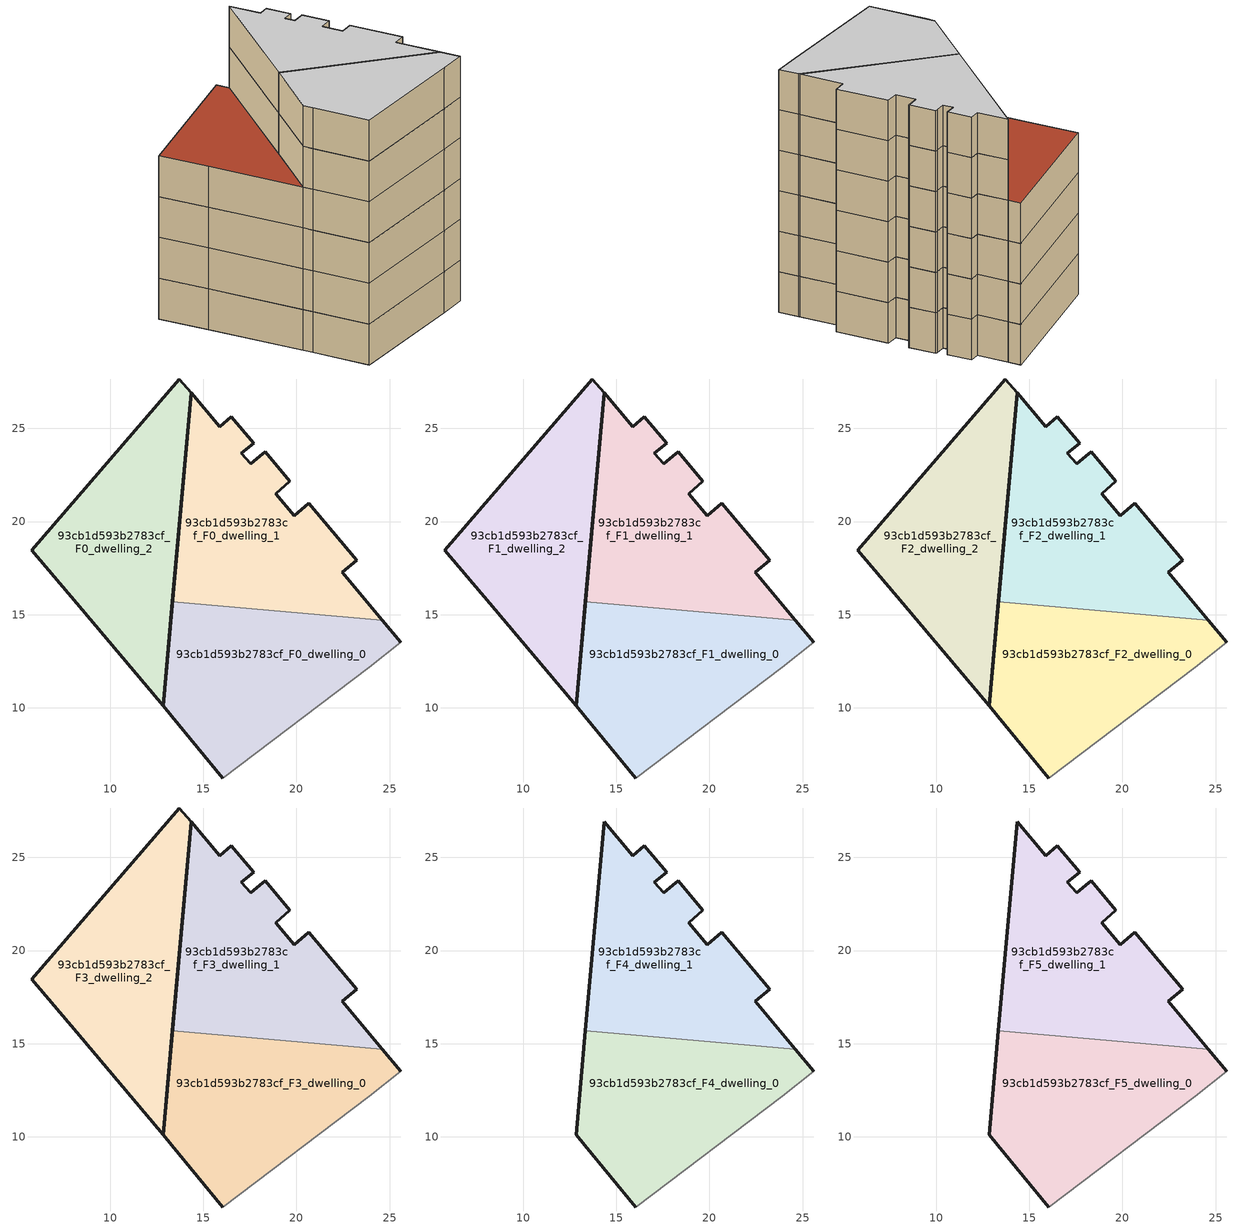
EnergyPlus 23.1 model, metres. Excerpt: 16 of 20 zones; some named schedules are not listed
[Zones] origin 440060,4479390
93cb1d593b2783cf_F0_dwelling_0
 floor ground (EU_floor_Construction): 23.9,12.19 25.61,13.51 24.62,14.69 13.35,15.7 12.85,10.1 13.32,9.54 16.04,6.24 z0
 wall outside (EU_wall_Construction): 16.04,6.24 13.32,9.54 12.85,10.1 13.35,15.7 / 24.62,14.69 25.61,13.51 z0:3
 wall adiabatic (EU_wall_Construction): 25.61,13.51 23.9,12.19 16.04,6.24 z0:3
 wall to 93cb1d593b2783cf_F0_dwelling_1 (EU_wall_Construction): 13.35,15.7 24.62,14.69 z0:3
93cb1d593b2783cf_F0_dwelling_1
 floor ground (EU_floor_Construction): 24.62,14.69 22.47,17.28 23.23,17.91 20.66,20.97 19.87,20.32 18.88,21.5 19.65,22.16 18.32,23.74 18.2,23.63 17.55,23.1 17.04,23.67 17.71,24.21 16.5,25.63 15.87,25.08 14.35,26.9 13.35,15.7 z0
 wall outside (EU_wall_Construction): 13.35,15.7 14.35,26.9 15.87,25.08 16.5,25.63 17.71,24.21 17.04,23.67 17.55,23.1 18.2,23.63 18.32,23.74 19.65,22.16 18.88,21.5 19.87,20.32 20.66,20.97 23.23,17.91 22.47,17.28 24.62,14.69 z0:3
93cb1d593b2783cf_F0_dwelling_2
 floor ground (EU_floor_Construction): 12.85,10.1 14.35,26.9 13.72,27.65 5.79,18.45 8.22,15.62 z0
 wall outside (EU_wall_Construction): 13.72,27.65 14.35,26.9 12.85,10.1 8.22,15.62 5.79,18.45 13.72,27.65 z0:3
93cb1d593b2783cf_F1_dwelling_0
 floor to 93cb1d593b2783cf_F0_dwelling_0 (EU_floor_Construction): 23.9,12.19 25.61,13.51 24.62,14.69 13.35,15.7 12.85,10.1 13.32,9.54 16.04,6.24 z3
 wall outside (EU_wall_Construction): 16.04,6.24 13.32,9.54 12.85,10.1 13.35,15.7 / 24.62,14.69 25.61,13.51 z3:6
 wall adiabatic (EU_wall_Construction): 25.61,13.51 23.9,12.19 16.04,6.24 z3:6
 wall to 93cb1d593b2783cf_F1_dwelling_1 (EU_wall_Construction): 13.35,15.7 24.62,14.69 z3:6
93cb1d593b2783cf_F1_dwelling_1
 floor to 93cb1d593b2783cf_F0_dwelling_1 (EU_floor_Construction): 24.62,14.69 22.47,17.28 23.23,17.91 20.66,20.97 19.87,20.32 18.88,21.5 19.65,22.16 18.32,23.74 18.2,23.63 17.55,23.1 17.04,23.67 17.71,24.21 16.5,25.63 15.87,25.08 14.35,26.9 13.35,15.7 z3
 wall outside (EU_wall_Construction): 13.35,15.7 14.35,26.9 15.87,25.08 16.5,25.63 17.71,24.21 17.04,23.67 17.55,23.1 18.2,23.63 18.32,23.74 19.65,22.16 18.88,21.5 19.87,20.32 20.66,20.97 23.23,17.91 22.47,17.28 24.62,14.69 z3:6
93cb1d593b2783cf_F1_dwelling_2
 floor to 93cb1d593b2783cf_F0_dwelling_2 (EU_floor_Construction): 12.85,10.1 14.35,26.9 13.72,27.65 5.79,18.45 8.22,15.62 z3
 wall outside (EU_wall_Construction): 13.72,27.65 14.35,26.9 12.85,10.1 8.22,15.62 5.79,18.45 13.72,27.65 z3:6
93cb1d593b2783cf_F2_dwelling_0
 floor to 93cb1d593b2783cf_F1_dwelling_0 (EU_floor_Construction): 23.9,12.19 25.61,13.51 24.62,14.69 13.35,15.7 12.85,10.1 13.32,9.54 16.04,6.24 z6
 wall outside (EU_wall_Construction): 16.04,6.24 13.32,9.54 12.85,10.1 13.35,15.7 / 24.62,14.69 25.61,13.51 z6:9
 wall adiabatic (EU_wall_Construction): 25.61,13.51 23.9,12.19 16.04,6.24 z6:9
 wall to 93cb1d593b2783cf_F2_dwelling_1 (EU_wall_Construction): 13.35,15.7 24.62,14.69 z6:9
93cb1d593b2783cf_F2_dwelling_1
 floor to 93cb1d593b2783cf_F1_dwelling_1 (EU_floor_Construction): 24.62,14.69 22.47,17.28 23.23,17.91 20.66,20.97 19.87,20.32 18.88,21.5 19.65,22.16 18.32,23.74 18.2,23.63 17.55,23.1 17.04,23.67 17.71,24.21 16.5,25.63 15.87,25.08 14.35,26.9 13.35,15.7 z6
 wall outside (EU_wall_Construction): 13.35,15.7 14.35,26.9 15.87,25.08 16.5,25.63 17.71,24.21 17.04,23.67 17.55,23.1 18.2,23.63 18.32,23.74 19.65,22.16 18.88,21.5 19.87,20.32 20.66,20.97 23.23,17.91 22.47,17.28 24.62,14.69 z6:9
93cb1d593b2783cf_F2_dwelling_2
 floor to 93cb1d593b2783cf_F1_dwelling_2 (EU_floor_Construction): 12.85,10.1 14.35,26.9 13.72,27.65 5.79,18.45 8.22,15.62 z6
 wall outside (EU_wall_Construction): 13.72,27.65 14.35,26.9 12.85,10.1 8.22,15.62 5.79,18.45 13.72,27.65 z6:9
93cb1d593b2783cf_F3_dwelling_0
 floor to 93cb1d593b2783cf_F2_dwelling_0 (EU_floor_Construction): 23.9,12.19 25.61,13.51 24.62,14.69 13.35,15.7 12.85,10.1 13.32,9.54 16.04,6.24 z9
 wall outside (EU_wall_Construction): 16.04,6.24 13.32,9.54 12.85,10.1 13.35,15.7 / 24.62,14.69 25.61,13.51 z9:12
 wall adiabatic (EU_wall_Construction): 25.61,13.51 23.9,12.19 16.04,6.24 z9:12
 wall to 93cb1d593b2783cf_F3_dwelling_1 (EU_wall_Construction): 13.35,15.7 24.62,14.69 z9:12
93cb1d593b2783cf_F3_dwelling_1
 floor to 93cb1d593b2783cf_F2_dwelling_1 (EU_floor_Construction): 24.62,14.69 22.47,17.28 23.23,17.91 20.66,20.97 19.87,20.32 18.88,21.5 19.65,22.16 18.32,23.74 18.2,23.63 17.55,23.1 17.04,23.67 17.71,24.21 16.5,25.63 15.87,25.08 14.35,26.9 13.35,15.7 z9
 wall outside (EU_wall_Construction): 13.35,15.7 14.35,26.9 15.87,25.08 16.5,25.63 17.71,24.21 17.04,23.67 17.55,23.1 18.2,23.63 18.32,23.74 19.65,22.16 18.88,21.5 19.87,20.32 20.66,20.97 23.23,17.91 22.47,17.28 24.62,14.69 z9:12
93cb1d593b2783cf_F3_dwelling_2
 floor to 93cb1d593b2783cf_F2_dwelling_2 (EU_floor_Construction): 12.85,10.1 14.35,26.9 13.72,27.65 5.79,18.45 8.22,15.62 z9
 wall outside (EU_wall_Construction): 13.72,27.65 14.35,26.9 12.85,10.1 8.22,15.62 5.79,18.45 13.72,27.65 z9:12
 roof outside (EU_roof_Construction): 13.72,27.65 14.35,26.9 12.85,10.1 8.22,15.62 5.79,18.45 z12
93cb1d593b2783cf_F4_dwelling_0
 floor to 93cb1d593b2783cf_F3_dwelling_0 (EU_floor_Construction): 23.9,12.19 25.61,13.51 24.62,14.69 13.35,15.7 12.85,10.1 13.32,9.54 16.04,6.24 z12
 wall outside (EU_wall_Construction): 16.04,6.24 13.32,9.54 12.85,10.1 13.35,15.7 / 24.62,14.69 25.61,13.51 z12:15
 wall adiabatic (EU_wall_Construction): 25.61,13.51 23.9,12.19 16.04,6.24 z12:15
 wall to 93cb1d593b2783cf_F4_dwelling_1 (EU_wall_Construction): 13.35,15.7 24.62,14.69 z12:15
93cb1d593b2783cf_F4_dwelling_1
 floor to 93cb1d593b2783cf_F3_dwelling_1 (EU_floor_Construction): 24.62,14.69 22.47,17.28 23.23,17.91 20.66,20.97 19.87,20.32 18.88,21.5 19.65,22.16 18.32,23.74 18.2,23.63 17.55,23.1 17.04,23.67 17.71,24.21 16.5,25.63 15.87,25.08 14.35,26.9 13.35,15.7 z12
 wall outside (EU_wall_Construction): 13.35,15.7 14.35,26.9 15.87,25.08 16.5,25.63 17.71,24.21 17.04,23.67 17.55,23.1 18.2,23.63 18.32,23.74 19.65,22.16 18.88,21.5 19.87,20.32 20.66,20.97 23.23,17.91 22.47,17.28 24.62,14.69 z12:15
93cb1d593b2783cf_F5_dwelling_0
 floor to 93cb1d593b2783cf_F4_dwelling_0 (EU_floor_Construction): 23.9,12.19 25.61,13.51 24.62,14.69 13.35,15.7 12.85,10.1 13.32,9.54 16.04,6.24 z15
 wall outside (EU_wall_Construction): 16.04,6.24 13.32,9.54 12.85,10.1 13.35,15.7 / 24.62,14.69 25.61,13.51 z15:18
 wall adiabatic (EU_wall_Construction): 25.61,13.51 23.9,12.19 16.04,6.24 z15:18
 wall to 93cb1d593b2783cf_F5_dwelling_1 (EU_wall_Construction): 13.35,15.7 24.62,14.69 z15:18
 ceiling to 93cb1d593b2783cf_F6_dwelling_0 (EU_floor_Construction): 24.62,14.69 25.61,13.51 23.9,12.19 16.04,6.24 13.32,9.54 12.85,10.1 13.35,15.7 z18
93cb1d593b2783cf_F5_dwelling_1
 floor to 93cb1d593b2783cf_F4_dwelling_1 (EU_floor_Construction): 24.62,14.69 22.47,17.28 23.23,17.91 20.66,20.97 19.87,20.32 18.88,21.5 19.65,22.16 18.32,23.74 18.2,23.63 17.55,23.1 17.04,23.67 17.71,24.21 16.5,25.63 15.87,25.08 14.35,26.9 13.35,15.7 z15
 wall outside (EU_wall_Construction): 13.35,15.7 14.35,26.9 15.87,25.08 16.5,25.63 17.71,24.21 17.04,23.67 17.55,23.1 18.2,23.63 18.32,23.74 19.65,22.16 18.88,21.5 19.87,20.32 20.66,20.97 23.23,17.91 22.47,17.28 24.62,14.69 z15:18
 ceiling to 93cb1d593b2783cf_F6_dwelling_1 (EU_floor_Construction): 19.65,22.16 18.88,21.5 19.87,20.32 20.66,20.97 23.23,17.91 22.47,17.28 24.62,14.69 13.35,15.7 14.35,26.9 15.87,25.08 16.5,25.63 17.71,24.21 17.04,23.67 17.55,23.1 18.2,23.63 18.32,23.74 z18
[Building]
EU S2 Campaign: North Axis=0; Terrain=City; Solar Distribution=FullExterior
[Site:Location]
Madrid: Latitude=40.5; Longitude=-3.5; Time Zone=1; Elevation=609
[SizingPeriod:WeatherFileDays]
AnnualSizingPeriod: Begin Month=1; Begin Day of Month=1; End Month=12; End Day of Month=31; Day of Week for Start Day=Monday; Use Weather File Daylight Saving Period=No; Use Weather File Rain and Snow Indicators=No
[MATERIAL]
EU_InternalMass_Material: Roughness=MediumRough; Thickness=0.1; Conductivity=1; Density=1800; Specific Heat=900; Thermal Absorptance=0.9; Solar Absorptance=0.7; Visible Absorptance=0.7
[MATERIAL:NOMASS] Roughness=MediumRough; Thermal Absorptance=0.9; Solar Absorptance=0.7; Visible Absorptance=0.7
Name | Thermal Resistance
EU_wall_NoMass; EU_roof_NoMass | 2.16768
EU_floor_NoMass | 1.14339
[CONSTRUCTION]
EU_wall_Construction: EU_wall_NoMass
EU_roof_Construction: EU_roof_NoMass
EU_floor_Construction: EU_floor_NoMass
EU_InternalMass_Construction: EU_InternalMass_Material
[ZONE] Type=1; Multiplier=1; Ceiling Height=autocalculate; Floor Area=autocalculate; Part of Total Floor Area=Yes
Name | Volume
93cb1d593b2783cf_F0_dwelling_0; 93cb1d593b2783cf_F1_dwelling_0; 93cb1d593b2783cf_F2_dwelling_0; 93cb1d593b2783cf_F3_dwelling_0; 93cb1d593b2783cf_F4_dwelling_0; 93cb1d593b2783cf_F5_dwelling_0 | 213.69
93cb1d593b2783cf_F0_dwelling_1; 93cb1d593b2783cf_F1_dwelling_1; 93cb1d593b2783cf_F2_dwelling_1; 93cb1d593b2783cf_F3_dwelling_1; 93cb1d593b2783cf_F4_dwelling_1; 93cb1d593b2783cf_F5_dwelling_1 | 213.719
93cb1d593b2783cf_F0_dwelling_2; 93cb1d593b2783cf_F1_dwelling_2; 93cb1d593b2783cf_F2_dwelling_2; 93cb1d593b2783cf_F3_dwelling_2 | 213.699
[INTERNALMASS] Construction=EU_InternalMass_Construction
Name | Zone or ZoneList | Surface Area
93cb1d593b2783cf_F0_dwelling_0_EU_InternalMass | 93cb1d593b2783cf_F0_dwelling_0 | 71.2284
93cb1d593b2783cf_F0_dwelling_1_EU_InternalMass | 93cb1d593b2783cf_F0_dwelling_1 | 71.2395
93cb1d593b2783cf_F0_dwelling_2_EU_InternalMass | 93cb1d593b2783cf_F0_dwelling_2 | 71.2329
93cb1d593b2783cf_F1_dwelling_0_EU_InternalMass | 93cb1d593b2783cf_F1_dwelling_0 | 71.2284
93cb1d593b2783cf_F1_dwelling_1_EU_InternalMass | 93cb1d593b2783cf_F1_dwelling_1 | 71.2395
93cb1d593b2783cf_F1_dwelling_2_EU_InternalMass | 93cb1d593b2783cf_F1_dwelling_2 | 71.2329
93cb1d593b2783cf_F2_dwelling_0_EU_InternalMass | 93cb1d593b2783cf_F2_dwelling_0 | 71.2284
93cb1d593b2783cf_F2_dwelling_1_EU_InternalMass | 93cb1d593b2783cf_F2_dwelling_1 | 71.2395
93cb1d593b2783cf_F2_dwelling_2_EU_InternalMass | 93cb1d593b2783cf_F2_dwelling_2 | 71.2329
93cb1d593b2783cf_F3_dwelling_0_EU_InternalMass | 93cb1d593b2783cf_F3_dwelling_0 | 71.2284
93cb1d593b2783cf_F3_dwelling_1_EU_InternalMass | 93cb1d593b2783cf_F3_dwelling_1 | 71.2395
93cb1d593b2783cf_F3_dwelling_2_EU_InternalMass | 93cb1d593b2783cf_F3_dwelling_2 | 71.2329
93cb1d593b2783cf_F4_dwelling_0_EU_InternalMass | 93cb1d593b2783cf_F4_dwelling_0 | 106.851
93cb1d593b2783cf_F4_dwelling_1_EU_InternalMass | 93cb1d593b2783cf_F4_dwelling_1 | 106.847
93cb1d593b2783cf_F5_dwelling_0_EU_InternalMass | 93cb1d593b2783cf_F5_dwelling_0 | 106.851
93cb1d593b2783cf_F5_dwelling_1_EU_InternalMass | 93cb1d593b2783cf_F5_dwelling_1 | 106.847
[OTHEREQUIPMENT] Fuel Type=Electricity; Design Level Calculation Method=Watts/Area; Power per Zone Floor Area=1; Fraction Latent=0; Fraction Radiant=0; Fraction Lost=0; Carbon Dioxide Generation Rate=0; EndUse Subcategory=EU_Step8_InternalGains
Name | Zone or ZoneList or Space or SpaceList | Schedule
EU_Step8_InternalGain_93cb1d593b2783cf_F0_dwelling_0_f000 | 93cb1d593b2783cf_F0_dwelling_0 | EU_Step8_GainSchedule_93cb1d593b2783cf_F0_dwelling_0_f000
EU_Step8_InternalGain_93cb1d593b2783cf_F0_dwelling_1_f000 | 93cb1d593b2783cf_F0_dwelling_1 | EU_Step8_GainSchedule_93cb1d593b2783cf_F0_dwelling_1_f000
EU_Step8_InternalGain_93cb1d593b2783cf_F0_dwelling_2_f000 | 93cb1d593b2783cf_F0_dwelling_2 | EU_Step8_GainSchedule_93cb1d593b2783cf_F0_dwelling_2_f000
EU_Step8_InternalGain_93cb1d593b2783cf_F1_dwelling_0_f000 | 93cb1d593b2783cf_F1_dwelling_0 | EU_Step8_GainSchedule_93cb1d593b2783cf_F1_dwelling_0_f000
EU_Step8_InternalGain_93cb1d593b2783cf_F1_dwelling_1_f000 | 93cb1d593b2783cf_F1_dwelling_1 | EU_Step8_GainSchedule_93cb1d593b2783cf_F1_dwelling_1_f000
EU_Step8_InternalGain_93cb1d593b2783cf_F1_dwelling_2_f000 | 93cb1d593b2783cf_F1_dwelling_2 | EU_Step8_GainSchedule_93cb1d593b2783cf_F1_dwelling_2_f000
EU_Step8_InternalGain_93cb1d593b2783cf_F2_dwelling_0_f000 | 93cb1d593b2783cf_F2_dwelling_0 | EU_Step8_GainSchedule_93cb1d593b2783cf_F2_dwelling_0_f000
EU_Step8_InternalGain_93cb1d593b2783cf_F2_dwelling_1_f000 | 93cb1d593b2783cf_F2_dwelling_1 | EU_Step8_GainSchedule_93cb1d593b2783cf_F2_dwelling_1_f000
EU_Step8_InternalGain_93cb1d593b2783cf_F2_dwelling_2_f000 | 93cb1d593b2783cf_F2_dwelling_2 | EU_Step8_GainSchedule_93cb1d593b2783cf_F2_dwelling_2_f000
EU_Step8_InternalGain_93cb1d593b2783cf_F3_dwelling_0_f000 | 93cb1d593b2783cf_F3_dwelling_0 | EU_Step8_GainSchedule_93cb1d593b2783cf_F3_dwelling_0_f000
EU_Step8_InternalGain_93cb1d593b2783cf_F3_dwelling_1_f000 | 93cb1d593b2783cf_F3_dwelling_1 | EU_Step8_GainSchedule_93cb1d593b2783cf_F3_dwelling_1_f000
EU_Step8_InternalGain_93cb1d593b2783cf_F3_dwelling_2_f000 | 93cb1d593b2783cf_F3_dwelling_2 | EU_Step8_GainSchedule_93cb1d593b2783cf_F3_dwelling_2_f000
EU_Step8_InternalGain_93cb1d593b2783cf_F4_dwelling_0_f000 | 93cb1d593b2783cf_F4_dwelling_0 | EU_Step8_GainSchedule_93cb1d593b2783cf_F4_dwelling_0_f000
EU_Step8_InternalGain_93cb1d593b2783cf_F4_dwelling_1_f000 | 93cb1d593b2783cf_F4_dwelling_1 | EU_Step8_GainSchedule_93cb1d593b2783cf_F4_dwelling_1_f000
EU_Step8_InternalGain_93cb1d593b2783cf_F5_dwelling_0_f000 | 93cb1d593b2783cf_F5_dwelling_0 | EU_Step8_GainSchedule_93cb1d593b2783cf_F5_dwelling_0_f000
EU_Step8_InternalGain_93cb1d593b2783cf_F5_dwelling_1_f000 | 93cb1d593b2783cf_F5_dwelling_1 | EU_Step8_GainSchedule_93cb1d593b2783cf_F5_dwelling_1_f000
[ZONEVENTILATION:DESIGNFLOWRATE] Schedule=EU_AlwaysOn; Design Flow Rate Calculation Method=AirChanges/Hour; Air Changes per Hour=0.480546; Ventilation Type=Natural; Fan Pressure Rise=0; Fan Total Efficiency=1; Constant Term Coefficient=1; Temperature Term Coefficient=0; Velocity Term Coefficient=0; Velocity Squared Term Coefficient=0; Minimum Indoor Temperature=-100; Maximum Indoor Temperature=100; Delta Temperature=-100; Minimum Outdoor Temperature=-100; Maximum Outdoor Temperature=100; Maximum Wind Speed=40
Name | Zone or ZoneList or Space or SpaceList
EU_ConstantAir_93cb1d593b2783cf_F0_dwelling_0 | 93cb1d593b2783cf_F0_dwelling_0
EU_ConstantAir_93cb1d593b2783cf_F0_dwelling_1 | 93cb1d593b2783cf_F0_dwelling_1
EU_ConstantAir_93cb1d593b2783cf_F0_dwelling_2 | 93cb1d593b2783cf_F0_dwelling_2
EU_ConstantAir_93cb1d593b2783cf_F1_dwelling_0 | 93cb1d593b2783cf_F1_dwelling_0
EU_ConstantAir_93cb1d593b2783cf_F1_dwelling_1 | 93cb1d593b2783cf_F1_dwelling_1
EU_ConstantAir_93cb1d593b2783cf_F1_dwelling_2 | 93cb1d593b2783cf_F1_dwelling_2
EU_ConstantAir_93cb1d593b2783cf_F2_dwelling_0 | 93cb1d593b2783cf_F2_dwelling_0
EU_ConstantAir_93cb1d593b2783cf_F2_dwelling_1 | 93cb1d593b2783cf_F2_dwelling_1
EU_ConstantAir_93cb1d593b2783cf_F2_dwelling_2 | 93cb1d593b2783cf_F2_dwelling_2
EU_ConstantAir_93cb1d593b2783cf_F3_dwelling_0 | 93cb1d593b2783cf_F3_dwelling_0
EU_ConstantAir_93cb1d593b2783cf_F3_dwelling_1 | 93cb1d593b2783cf_F3_dwelling_1
EU_ConstantAir_93cb1d593b2783cf_F3_dwelling_2 | 93cb1d593b2783cf_F3_dwelling_2
EU_ConstantAir_93cb1d593b2783cf_F4_dwelling_0 | 93cb1d593b2783cf_F4_dwelling_0
EU_ConstantAir_93cb1d593b2783cf_F4_dwelling_1 | 93cb1d593b2783cf_F4_dwelling_1
EU_ConstantAir_93cb1d593b2783cf_F5_dwelling_0 | 93cb1d593b2783cf_F5_dwelling_0
EU_ConstantAir_93cb1d593b2783cf_F5_dwelling_1 | 93cb1d593b2783cf_F5_dwelling_1
[HVACTEMPLATE:THERMOSTAT] Constant Heating Setpoint=20; Constant Cooling Setpoint=50
EU_HeatOnly_93cb1d593b2783cf_F0_dwelling_0; EU_HeatOnly_93cb1d593b2783cf_F0_dwelling_1; EU_HeatOnly_93cb1d593b2783cf_F0_dwelling_2; EU_HeatOnly_93cb1d593b2783cf_F1_dwelling_0; EU_HeatOnly_93cb1d593b2783cf_F1_dwelling_1; EU_HeatOnly_93cb1d593b2783cf_F1_dwelling_2; EU_HeatOnly_93cb1d593b2783cf_F2_dwelling_0; EU_HeatOnly_93cb1d593b2783cf_F2_dwelling_1; EU_HeatOnly_93cb1d593b2783cf_F2_dwelling_2; EU_HeatOnly_93cb1d593b2783cf_F3_dwelling_0; EU_HeatOnly_93cb1d593b2783cf_F3_dwelling_1; EU_HeatOnly_93cb1d593b2783cf_F3_dwelling_2; EU_HeatOnly_93cb1d593b2783cf_F4_dwelling_0; EU_HeatOnly_93cb1d593b2783cf_F4_dwelling_1; EU_HeatOnly_93cb1d593b2783cf_F5_dwelling_0; EU_HeatOnly_93cb1d593b2783cf_F5_dwelling_1; EU_HeatOnly_93cb1d593b2783cf_F6_dwelling_0; EU_HeatOnly_93cb1d593b2783cf_F6_dwelling_1; EU_HeatOnly_93cb1d593b2783cf_F7_dwelling_0; EU_HeatOnly_93cb1d593b2783cf_F7_dwelling_1
[HVACTEMPLATE:ZONE:IDEALLOADSAIRSYSTEM] System Availability Schedule=EU_AlwaysOn; Maximum Heating Supply Air Temperature=50; Minimum Cooling Supply Air Temperature=13; Maximum Heating Supply Air Humidity Ratio=0.0156; Minimum Cooling Supply Air Humidity Ratio=0.0077; Heating Limit=NoLimit; Cooling Limit=NoLimit; Heating Availability Schedule=EU_AlwaysOn; Cooling Availability Schedule=EU_CoolingOff; Dehumidification Control Type=ConstantSensibleHeatRatio; Cooling Sensible Heat Ratio=0.7; Dehumidification Setpoint=60; Humidification Control Type=None; Humidification Setpoint=30; Outdoor Air Method=None; Outdoor Air Flow Rate per Person=0.00944; Outdoor Air Flow Rate per Zone Floor Area=0; Outdoor Air Flow Rate per Zone=0; Demand Controlled Ventilation Type=None; Outdoor Air Economizer Type=NoEconomizer; Heat Recovery Type=None; Sensible Heat Recovery Effectiveness=0.7; Latent Heat Recovery Effectiveness=0.65
Name | Template Thermostat
93cb1d593b2783cf_F0_dwelling_0 | EU_HeatOnly_93cb1d593b2783cf_F0_dwelling_0
93cb1d593b2783cf_F0_dwelling_1 | EU_HeatOnly_93cb1d593b2783cf_F0_dwelling_1
93cb1d593b2783cf_F0_dwelling_2 | EU_HeatOnly_93cb1d593b2783cf_F0_dwelling_2
93cb1d593b2783cf_F1_dwelling_0 | EU_HeatOnly_93cb1d593b2783cf_F1_dwelling_0
93cb1d593b2783cf_F1_dwelling_1 | EU_HeatOnly_93cb1d593b2783cf_F1_dwelling_1
